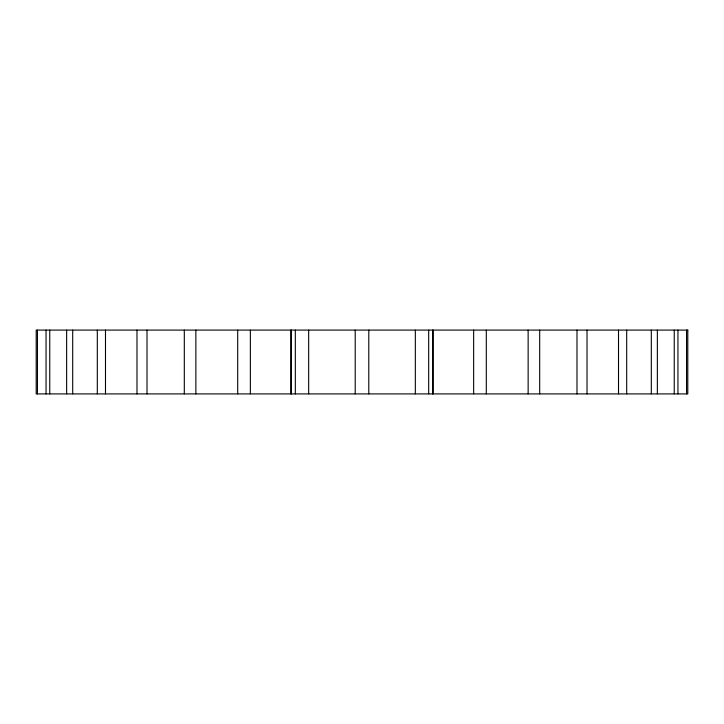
<?xml version="1.0" encoding="UTF-8"?>
<svg xmlns="http://www.w3.org/2000/svg" width="724" height="724" viewBox="0 0 724 724"><rect width="100%" height="100%" fill="white"/><g stroke="black" fill="none" stroke-linecap="round" stroke-linejoin="round"><path stroke-width="1.09" d="M686.551 330.09L686.551 393.91M677.954 330.09L677.954 393.91M674.243 330.09L674.243 393.91M657.356 330.09L657.356 393.91M651.301 330.09L651.301 393.91M626.694 330.09L626.694 393.91M618.513 330.09L618.513 393.91M587.019 330.09L587.019 393.91M576.992 330.09L576.992 393.91M539.688 330.09L539.688 393.91M528.14 330.09L528.14 393.91M486.302 330.09L486.302 393.91M473.641 330.09L473.641 393.91M433.16 330.09L433.151 393.91M432.662 330.09L432.662 393.91M428.68 330.09L428.68 393.91M415.332 330.09L415.332 393.91M368.788 330.09L368.788 393.91M355.213 330.09L355.213 393.91M308.668 330.09L308.668 393.91M295.32 330.09L295.32 393.91M291.338 330.09L291.338 393.91M290.849 330.09L290.84 393.91M250.359 330.09L250.359 393.91M237.698 330.09L237.698 393.91M195.86 330.09L195.86 393.91M184.312 330.09L184.312 393.91M147.008 330.09L147.008 393.91M136.981 330.09L136.981 393.91M105.487 330.09L105.487 393.91M97.306 330.09L97.306 393.91M72.699 330.09L72.699 393.91M66.644 330.09L66.644 393.91M49.757 330.09L49.757 393.91M46.046 330.09L46.046 393.91M37.449 330.09L37.449 393.91M687.8 330.09L36.2 330.09L36.2 393.91L687.8 393.91L687.8 330.09"/></g></svg>
